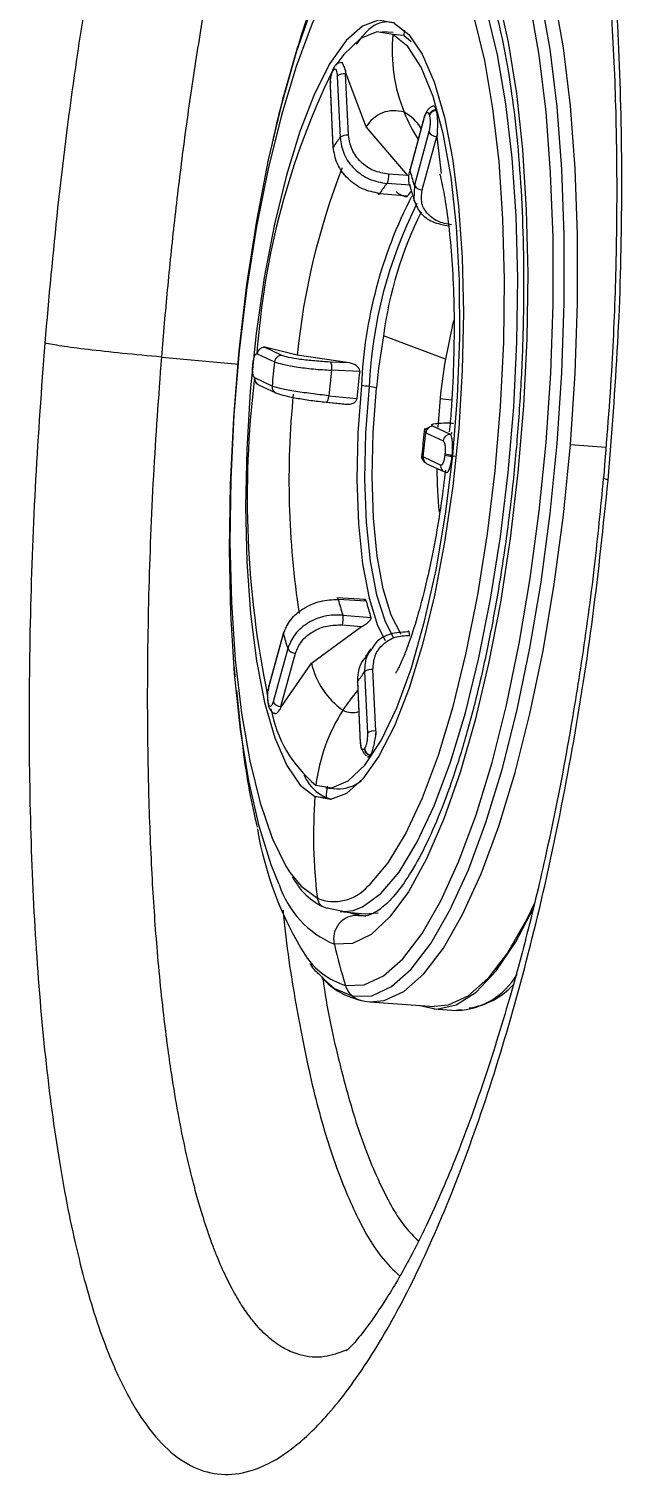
# Model space of a CAD drawing. Extents: x 939 to 1039, y 781 to 934.
# Drawn here: x 1026.799 to 1027.801, y 841.09 to 843.534 of the extents above; entities that cross this region are included whole.
import ezdxf

# ---------------------------------------------------------------- set-up
doc = ezdxf.new("R2010")
doc.units = 0
doc.header["$MEASUREMENT"] = 0
doc.layers.add('1', color=4, linetype='Continuous')

# ---------------------------------------------------------------- blocks, each defined once
blk = doc.blocks.new('Envoy')
at = {"layer": '1', "color": 3, "linetype": 'Continuous', "lineweight": 25}
for p, q in [((88.7603, 44.3541), (88.7414, 44.3552)), ((88.76, 44.351), (88.7784, 44.3494)), ((88.7784, 44.3494), (88.7906, 44.3387)), ((88.6589, 44.2899), (88.6594, 44.2907)), ((88.6611, 44.2967), (88.6606, 44.2959)), ((88.6657, 44.2803), (88.6705, 44.1763)), ((88.6807, 44.284), (88.6796, 44.2894)), ((88.6796, 44.2894), (88.68, 44.2841)), ((88.6848, 44.1801), (88.68, 44.2841)), ((88.68, 44.2841), (88.6807, 44.284)), ((88.7149, 44.1944), (88.6807, 44.284)), ((88.6538, 44.2628), (88.6586, 44.1588)), ((88.659, 44.1602), (88.6543, 44.2642)), ((88.8134, 44.2132), (88.7888, 44.1231)), ((88.7888, 44.1208), (88.8135, 44.211)), ((88.8212, 44.2148), (88.8215, 44.2136)), ((88.833, 44.2234), (88.8333, 44.2222)), ((88.7848, 44.1123), (88.7149, 44.1944)), ((88.8207, 44.1861), (88.7961, 44.0959)), ((88.8092, 44.088), (88.8338, 44.1782)), ((88.835, 44.1834), (88.8338, 44.1782)), ((88.8338, 44.1782), (88.8345, 44.1781)), ((88.8345, 44.1781), (88.835, 44.1834)), ((88.8419, 44.1155), (88.8345, 44.1781)), ((88.7848, 44.1123), (88.7523, 44.1144)), ((88.7377, 44.0817), (88.7848, 44.0776)), ((88.7896, 44.0961), (88.7497, 44.0987)), ((88.7961, 44.0959), (88.7952, 44.0715)), ((88.8485, 43.8015), (88.7439, 43.8412)), ((88.5312, 43.8126), (88.5299, 43.8108)), ((88.5305, 43.8109), (88.5599, 43.7971)), ((88.5435, 43.8218), (88.5411, 43.822)), ((88.5411, 43.822), (88.5427, 43.8218)), ((88.5721, 43.808), (88.5427, 43.8218)), ((88.5427, 43.8218), (88.5435, 43.8218)), ((88.5982, 43.8087), (88.5435, 43.8218)), ((88.6863, 43.7953), (88.5982, 43.8087)), ((88.3692, 43.8053), (88.4998, 43.793)), ((88.523, 43.7942), (88.5228, 43.7922)), ((88.5232, 43.7918), (88.5234, 43.7938)), ((88.5237, 43.7958), (88.5233, 43.7944)), ((88.6863, 43.7953), (88.654, 43.7968)), ((88.5557, 43.7561), (88.5263, 43.7699)), ((88.7038, 43.7807), (88.6561, 43.783)), ((88.5326, 43.7584), (88.562, 43.7446)), ((88.6517, 43.7398), (88.6991, 43.735)), ((88.8395, 43.7355), (88.8357, 43.6867)), ((88.6471, 43.7289), (88.6792, 43.7257)), ((88.6479, 43.729), (88.6831, 43.7254)), ((88.8569, 43.6744), (88.8275, 43.6882)), ((88.8138, 43.6796), (88.8153, 43.6774)), ((88.8153, 43.6774), (88.8447, 43.6636)), ((88.8569, 43.6744), (88.8584, 43.6731)), ((88.8577, 43.6744), (88.8569, 43.6744)), ((88.8577, 43.6744), (88.8597, 43.6784)), ((88.8584, 43.6731), (88.8577, 43.6744)), ((88.8111, 43.6364), (88.8096, 43.6387)), ((88.8478, 43.6417), (88.8476, 43.6397)), ((88.8601, 43.6396), (88.8599, 43.6376)), ((88.8611, 43.638), (88.8666, 43.6376)), ((89.06, 43.6572), (89.1194, 43.6528)), ((88.8405, 43.6226), (88.8111, 43.6364)), ((88.8174, 43.6248), (88.8468, 43.611)), ((88.852, 43.6099), (88.8503, 43.6101)), ((88.8503, 43.6101), (88.8511, 43.61)), ((89.1235, 43.597), (89.1163, 43.6002)), ((88.7132, 43.3952), (88.6653, 43.398)), ((88.7148, 43.3927), (88.6675, 43.3955)), ((88.6751, 43.3692), (88.7229, 43.365)), ((88.6222, 43.2879), (88.7068, 43.3495)), ((88.6744, 43.3524), (88.7068, 43.3495)), ((88.5749, 43.3399), (88.5502, 43.2497)), ((88.5503, 43.2474), (88.5749, 43.3376)), ((88.5821, 43.3127), (88.5575, 43.2225)), ((88.5706, 43.2146), (88.5952, 43.3048)), ((88.5714, 43.2145), (88.6222, 43.2879)), ((88.7119, 43.2733), (88.7167, 43.1693)), ((88.731, 43.1731), (88.7262, 43.2771)), ((88.7662, 43.2737), (88.7641, 43.2701)), ((88.7001, 43.2558), (88.7048, 43.1518)), ((88.7053, 43.1532), (88.7005, 43.2572)), ((88.5498, 43.2187), (88.5494, 43.2199)), ((88.5494, 43.2158), (88.5498, 43.2145)), ((88.5706, 43.2146), (88.5692, 43.2102)), ((88.5692, 43.2102), (88.5714, 43.2145)), ((88.5714, 43.2145), (88.5706, 43.2146)), ((88.7318, 43.1731), (88.731, 43.1731)), ((88.731, 43.1731), (88.7311, 43.1673)), ((88.7311, 43.1673), (88.7318, 43.1731)), ((88.7051, 43.1511), (88.7059, 43.148)), ((88.7121, 43.1436), (88.7116, 43.1428)), ((88.7219, 43.1322), (88.7213, 43.1314)), ((88.6463, 43.0771), (88.6651, 43.0754)), ((88.628, 43.0622), (88.6469, 43.0608)), ((88.6469, 43.0608), (88.6554, 43.0576)), ((88.6705, 42.8679), (88.7131, 42.8639)), ((88.7011, 42.8614), (88.6855, 42.8665)), ((88.6913, 42.866), (88.7067, 42.861)), ((88.7083, 42.8604), (88.7011, 42.8614)), ((88.7011, 42.8614), (88.7067, 42.861)), ((88.7067, 42.861), (88.7139, 42.86)), ((88.7125, 42.7165), (88.721, 42.7154)), ((88.721, 42.7154), (88.8293, 42.7073)), ((88.829, 42.7033), (88.8668, 42.7005)), ((88.8688, 42.7004), (88.8668, 42.7005)), ((88.8694, 42.702), (88.8769, 42.7016))]:
    blk.add_line(p, q, dxfattribs=at)
at = {"layer": '1', "color": 3, "linetype": 'Continuous', "lineweight": 25, "flags": 128}
for points in [[(88.6921, 42.7246), (88.7245, 42.7256), (88.7575, 42.741), (88.7908, 42.7705), (88.8239, 42.8137), (88.8562, 42.87), (88.8874, 42.9386), (88.9168, 43.0184), (88.9442, 43.1082), (88.9691, 43.2069), (88.9912, 43.3129), (89.0101, 43.4247), (89.0255, 43.5407), (89.0373, 43.6591), (89.0453, 43.7783), (89.0492, 43.8965), (89.0492, 44.0119), (89.0452, 44.123), (89.0372, 44.2281), (89.0253, 44.3256), (89.0098, 44.4141)], [(89.06, 43.6572), (89.068, 43.7772), (89.072, 43.8962), (89.0719, 44.0124), (89.0679, 44.1242), (89.0598, 44.2299), (89.0479, 44.3281), (89.0323, 44.4172), (89.0132, 44.496), (88.991, 44.5633), (88.9658, 44.6181), (88.9382, 44.6597), (88.9085, 44.6874), (88.8772, 44.7009)], [(88.6796, 42.7431), (88.7114, 42.7441), (88.7439, 42.7592), (88.7766, 42.7882), (88.8091, 42.8306), (88.8408, 42.8859), (88.8714, 42.9533), (88.9004, 43.0316), (88.9273, 43.1199), (88.9517, 43.2169), (88.9734, 43.321), (88.992, 43.4308), (89.0071, 43.5447), (89.0187, 43.661), (89.0265, 43.7781), (89.0304, 43.8942), (89.0304, 44.0076), (89.0264, 44.1167), (89.0186, 44.2199), (89.0069, 44.3157), (88.9917, 44.4027)], [(88.9375, 44.4141), (88.9548, 44.3375), (88.9687, 44.251), (88.9788, 44.1561), (88.9852, 44.0542), (88.9876, 43.9469), (88.986, 43.8359), (88.9805, 43.723), (88.9711, 43.6099), (88.958, 43.4985), (88.9414, 43.3904), (88.9215, 43.2874), (88.8987, 43.1912), (88.8734, 43.1031), (88.8459, 43.0247), (88.8166, 42.9572), (88.7861, 42.9015), (88.7547, 42.8587), (88.7231, 42.8293), (88.6916, 42.8139), (88.6609, 42.8127)], [(88.5675, 42.9139), (88.5542, 42.9466), (88.5337, 43.0121), (88.5164, 43.0887), (88.5026, 43.1751), (88.4924, 43.2701), (88.4861, 43.372), (88.4837, 43.4793), (88.4852, 43.5903), (88.4908, 43.7032), (88.5001, 43.8162), (88.5132, 43.9277), (88.5298, 44.0358), (88.5497, 44.1387), (88.5725, 44.235), (88.5978, 44.323), (88.6254, 44.4014), (88.6546, 44.469), (88.6852, 44.5246), (88.709, 44.5585)], [(88.6928, 42.8698), (88.7086, 42.8758), (88.7395, 42.8983), (88.7703, 42.9347), (88.8005, 42.9845), (88.8295, 43.0467), (88.8569, 43.1203), (88.8823, 43.2041), (88.9051, 43.2966), (88.9249, 43.3962), (88.9416, 43.5012), (88.9547, 43.6099), (88.964, 43.7203), (88.9694, 43.8306), (88.9707, 43.9388), (88.9681, 44.0433), (88.9614, 44.142), (88.9509, 44.2335), (88.9366, 44.316), (88.9189, 44.3882), (88.898, 44.4489), (88.8744, 44.4969), (88.8483, 44.5316), (88.8203, 44.5523)], [(88.7429, 44.5372), (88.7419, 44.5367), (88.7116, 44.5146), (88.6813, 44.4789), (88.6517, 44.43), (88.6232, 44.3689), (88.5962, 44.2966), (88.5714, 44.2143), (88.549, 44.1235), (88.5294, 44.0257), (88.5131, 43.9226), (88.5002, 43.8159), (88.4911, 43.7074), (88.4858, 43.5991), (88.4845, 43.4928), (88.4871, 43.3902), (88.4936, 43.2932), (88.504, 43.2034), (88.518, 43.1224), (88.5354, 43.0515), (88.5558, 42.9919), (88.5791, 42.9447), (88.5862, 42.9336)], [(88.7175, 42.9107), (88.7213, 42.9143), (88.7516, 42.95), (88.7812, 42.9989), (88.8097, 43.06), (88.8367, 43.1323), (88.8615, 43.2146), (88.8839, 43.3054), (88.9035, 43.4032), (88.9198, 43.5063), (88.9326, 43.613), (88.9418, 43.7215), (88.9471, 43.8298), (88.9484, 43.9361), (88.9458, 44.0387), (88.9393, 44.1357), (88.9289, 44.2255), (88.9149, 44.3065), (88.8975, 44.3774), (88.877, 44.437), (88.8538, 44.4842), (88.8366, 44.5089)], [(88.7618, 44.3699), (88.7355, 44.3746), (88.7082, 44.3646), (88.6807, 44.3401), (88.6535, 44.3016), (88.6272, 44.2501), (88.6025, 44.1866), (88.5798, 44.1127), (88.5596, 44.0298), (88.5425, 43.94), (88.5288, 43.8451), (88.5188, 43.7474), (88.5128, 43.649), (88.5108, 43.5521), (88.5129, 43.4588), (88.5191, 43.3713), (88.5292, 43.2915), (88.543, 43.2211), (88.5602, 43.1618), (88.5804, 43.1149), (88.6032, 43.0815), (88.628, 43.0622)], [(88.7618, 44.3699), (88.7866, 44.3506), (88.8094, 44.3172), (88.8296, 44.2703), (88.8468, 44.211), (88.8606, 44.1407), (88.8707, 44.0608), (88.8769, 43.9733), (88.879, 43.88), (88.877, 43.7831), (88.871, 43.6847), (88.861, 43.587), (88.8473, 43.4921), (88.8301, 43.4023), (88.81, 43.3194), (88.7873, 43.2455), (88.7626, 43.182), (88.7363, 43.1305), (88.7091, 43.092), (88.6816, 43.0675), (88.6543, 43.0575), (88.628, 43.0622)], [(88.7595, 44.3505), (88.7327, 44.3549), (88.7049, 44.3435), (88.6769, 44.3168), (88.6636, 44.2986)], [(88.8611, 43.638), (88.8692, 43.7382), (88.873, 43.8379), (88.8724, 43.9345), (88.8674, 44.0258), (88.8582, 44.1095), (88.845, 44.1834), (88.828, 44.2459), (88.8078, 44.2953), (88.7848, 44.3304), (88.7595, 44.3505)], [(88.6538, 44.2628), (88.6539, 44.2633), (88.6543, 44.2642)], [(88.8134, 44.2132), (88.8133, 44.2123), (88.8135, 44.211)], [(88.814, 44.2144), (88.8135, 44.2136), (88.8134, 44.2132)], [(88.659, 44.1602), (88.6586, 44.1593), (88.6586, 44.1588)], [(88.7888, 44.1208), (88.7887, 44.1221), (88.7888, 44.1231)], [(88.8622, 43.8668), (88.8605, 43.86), (88.8485, 43.8015)], [(88.5232, 43.7918), (88.5228, 43.7921), (88.5228, 43.7922)], [(88.5233, 43.7944), (88.523, 43.7943), (88.523, 43.7941), (88.5234, 43.7938)], [(88.5326, 43.7584), (88.532, 43.7587), (88.5307, 43.7596)], [(88.562, 43.7446), (88.5634, 43.7441), (88.5655, 43.7436)], [(88.7067, 43.7572), (88.7007, 43.6771), (88.6989, 43.5981), (88.7016, 43.5233), (88.7086, 43.4556), (88.7195, 43.3975), (88.7341, 43.3514), (88.7467, 43.3262)], [(88.7198, 43.7553), (88.7138, 43.6769), (88.7121, 43.5996), (88.7148, 43.5264), (88.7216, 43.4602), (88.7323, 43.4034), (88.7466, 43.3582), (88.7603, 43.3315)], [(88.7739, 43.3367), (88.7734, 43.3374), (88.7571, 43.369), (88.7435, 43.4133), (88.7334, 43.4686), (88.727, 43.5327), (88.7246, 43.6034), (88.7263, 43.6779), (88.732, 43.7534)], [(88.6298, 43.0817), (88.6566, 43.0773), (88.6844, 43.0886), (88.7124, 43.1154), (88.74, 43.157), (88.7665, 43.2123), (88.7912, 43.28), (88.8135, 43.3585), (88.8329, 43.4458), (88.8489, 43.5397), (88.8611, 43.638)], [(88.721, 42.7154), (88.745, 42.7175), (88.7783, 42.733), (88.8119, 42.7627), (88.8451, 42.8062), (88.8777, 42.8629), (88.909, 42.9319), (88.9387, 43.0122), (88.9663, 43.1027), (88.9913, 43.202), (89.0135, 43.3087), (89.0326, 43.4213), (89.0481, 43.538), (89.06, 43.6572)], [(88.8174, 43.6248), (88.8168, 43.6251), (88.8153, 43.6261)], [(88.8468, 43.611), (88.8482, 43.6105), (88.8503, 43.6101)], [(88.5749, 43.3399), (88.5747, 43.3389), (88.5749, 43.3376)], [(88.5503, 43.2474), (88.5501, 43.2487), (88.5502, 43.2497)], [(88.7001, 43.2558), (88.7001, 43.2563), (88.7005, 43.2572)], [(88.7053, 43.1532), (88.7049, 43.1523), (88.7048, 43.1518)], [(88.7048, 43.1518), (88.7049, 43.1514), (88.7052, 43.1508)], [(88.5862, 42.9336), (88.6047, 42.9106), (88.6322, 42.8903)], [(88.9998, 42.8833), (88.986, 42.8548), (88.9535, 42.7982), (88.9202, 42.7547), (88.8867, 42.725), (88.8534, 42.7095), (88.8293, 42.7073)], [(88.6487, 42.8739), (88.6782, 42.8677), (88.6928, 42.8698)], [(88.7131, 42.8639), (88.7344, 42.8656), (88.735, 42.8658)], [(88.8053, 42.7091), (88.834, 42.7031), (88.867, 42.7102), (88.9006, 42.7317), (88.9342, 42.7674), (88.9674, 42.8166), (88.9967, 42.8726)], [(88.6395, 42.7564), (88.661, 42.7379), (88.6921, 42.7246)]]:
    blk.add_lwpolyline(points, dxfattribs=at)
at = {"layer": '1', "color": 3, "linetype": 'Continuous', "lineweight": 25}
for centre, radius, start, end in [((89.0454, 44.3252), 0.287, 174.958, 201.7223), ((89.6979, 44.2481), 0.9251, 173.1837, 173.7163), ((89.8276, 43.7211), 1.3006, 154.0945, 176.0187), ((88.6684, 44.2904), 0.0095, 145.0278, 183.1973), ((88.6689, 44.2912), 0.00946, 140.0807, 183.2593), ((88.6772, 44.2658), 0.0185, 81.2366, 128.3608), ((88.762, 44.1673), 0.0544, 71.976, 150.1315), ((88.7433, 44.1528), 0.0751, 31.1812, 61.7728), ((89.0336, 44.321), 0.2744, 201.8144, 212.6199), ((88.8334, 44.2104), 0.013, 91.9649, 159.9126), ((88.8338, 44.2091), 0.013, 91.9449, 159.9326), ((88.8262, 44.0541), 0.198, 141.8673, 147.5879), ((88.6819, 44.1618), 0.0185, 81.2331, 128.3595), ((88.8339, 44.1932), 0.015, 208.2569, 269.4996), ((88.6611, 44.1591), 0.00256, 186.2086, 235.9315), ((89.791, 43.6893), 1.1988, 158.6865, 174.2847), ((88.3661, 43.9846), 0.4441, 14.5153, 17.8566), ((88.8791, 43.9944), 0.1662, 141.1327, 148.3209), ((88.9449, 43.9787), 0.1881, 144.9586, 148.2953), ((88.8093, 44.103), 0.015, 208.2674, 269.4891), ((89.4734, 43.7254), 0.7673, 152.732, 177.6248), ((89.4815, 43.722), 0.7625, 153.2845, 177.4974), ((89.3975, 43.7557), 0.6592, 153.484, 172.55), ((90.0756, 43.617), 1.3505, 170.444, 174.2034), ((88.5424, 43.8098), 0.012, 88.4366, 174.7527), ((90.3559, 43.5928), 1.8076, 173.5101, 174.8164), ((88.5718, 43.7961), 0.012, 88.4346, 174.7539), ((89.8506, 43.6328), 1.0162, 170.4438, 174.2019), ((90.1694, 43.5684), 1.6557, 173.1599, 191.7205), ((88.5377, 43.7686), 0.0114, 173.4991, 232.4778), ((90.1537, 43.608), 1.5078, 173.3353, 174.9868), ((90.1965, 43.605), 1.5031, 173.2841, 175.0363), ((88.5669, 43.7548), 0.0113, 173.1511, 244.3278), ((90.0544, 43.5962), 1.4702, 174.2817, 188.7871), ((88.5789, 42.8203), 0.9456, 81.4361, 82.2346), ((88.6005, 42.9627), 0.8016, 80.551, 81.4401), ((88.8952, 44.0768), 0.3459, 260.7418, 264.0289), ((88.8272, 43.6763), 0.012, 88.4358, 174.7536), ((87.0368, 43.8386), 1.7858, 353.4988, 354.8211), ((88.8566, 43.6625), 0.012, 88.4331, 174.7562), ((88.8631, 43.6931), 0.0557, 253.8543, 266.7202), ((88.8633, 43.6951), 0.0556, 253.8502, 266.7243), ((88.8225, 43.6351), 0.0114, 173.48, 231.1913), ((89.6495, 43.6234), 0.8155, 180.4471, 185.6704), ((88.8517, 43.6212), 0.0113, 173.1267, 244.3701), ((89.0298, 43.4864), 0.3735, 194.0884, 198.2781), ((89.0778, 43.4831), 0.3741, 193.9705, 198.3948), ((88.5794, 43.3384), 0.00474, 114.838, 162.3129), ((89.0048, 43.4489), 0.4441, 194.5153, 197.8566), ((88.5954, 43.3198), 0.015, 208.2553, 269.5012), ((88.7519, 43.3171), 0.133, 192.6805, 234.9197), ((88.5448, 43.3794), 0.1979, 321.867, 327.5883), ((88.7234, 43.2588), 0.0185, 81.2411, 128.3516), ((88.5707, 43.2296), 0.015, 208.2634, 269.4931), ((88.9251, 43.0471), 0.2972, 139.0313, 147.1455), ((88.5567, 43.2178), 0.00758, 164.1683, 195.8317), ((88.5569, 43.2166), 0.00741, 163.83, 206.7086), ((88.7658, 43.2486), 0.2153, 190.1144, 230.831), ((88.9259, 43.0464), 0.2982, 147.1277, 173.21), ((88.6921, 43.2429), 0.0385, 244.3235, 285.46), ((88.7282, 43.1548), 0.0185, 81.2335, 128.3627), ((88.7243, 43.1438), 0.0127, 184.7229, 256.7031), ((88.7248, 43.1446), 0.0128, 184.7411, 256.6985), ((89.5117, 42.9981), 0.867, 174.5834, 175.8564), ((88.6672, 43.1377), 0.0624, 268.0549, 309.5175), ((89.5088, 42.9974), 0.8831, 175.7937, 186.9632), ((89.1111, 43.1052), 0.5884, 189.5587, 211.9603), ((88.7252, 42.9657), 0.166, 198.1823, 247.2107), ((88.6604, 42.9611), 0.0762, 248.2925, 318.5934), ((88.6505, 42.8923), 0.0185, 186.1775, 264.3329), ((88.6992, 42.822), 0.0395, 87.2833, 193.6248), ((89.521, 43.007), 0.8817, 192.7313, 197.4157), ((88.7152, 42.8612), 0.1233, 213.1225, 253.2496), ((88.8625, 42.8245), 0.1242, 272.8964, 329.5347), ((88.7165, 42.7545), 0.0386, 197.2428, 230.8295), ((88.8729, 42.8262), 0.1221, 277.443, 317.9559), ((88.7152, 42.7531), 0.0367, 230.9378, 265.6971)]:
    blk.add_arc(centre, radius, start, end, dxfattribs=at)
for points, knots in [([(89.1235, 43.597), (89.1296, 43.6744), (89.1419, 43.8292), (89.148, 44.0603), (89.145, 44.2859), (89.1321, 44.5025), (89.1099, 44.7066), (89.0789, 44.8946), (89.0398, 45.0632), (88.9935, 45.2093), (88.9454, 45.32), (88.898, 45.4003), (88.853, 45.4561), (88.8063, 45.4946), (88.7583, 45.5154), (88.7096, 45.5181), (88.6608, 45.5028), (88.6123, 45.4696), (88.5594, 45.4133), (88.5029, 45.3274), (88.4443, 45.2059), (88.3897, 45.0591), (88.3395, 44.8901), (88.2944, 44.7021), (88.2546, 44.4986), (88.2206, 44.2828), (88.1921, 44.0586), (88.1784, 43.9054), (88.1716, 43.8288)], [0, 0, 0, 0, 0.041155, 0.082326, 0.123548, 0.16485, 0.206258, 0.247795, 0.289475, 0.331304, 0.37328, 0.404861, 0.436509, 0.468209, 0.499944, 0.531695, 0.563446, 0.595178, 0.626873, 0.669021, 0.711017, 0.75283, 0.794447, 0.835865, 0.877096, 0.918168, 0.959122, 1, 1, 1, 1]), ([(88.3692, 43.8053), (88.3724, 43.8433), (88.3789, 43.9206), (88.3911, 44.0373), (88.4054, 44.1561), (88.4222, 44.2761), (88.4375, 44.3719), (88.4504, 44.4447), (88.4599, 44.496), (88.4705, 44.5491), (88.482, 44.6038), (88.4922, 44.6489), (88.5009, 44.6855), (88.508, 44.7143), (88.5161, 44.7457), (88.5259, 44.7824), (88.5363, 44.8192), (88.546, 44.8518), (88.5521, 44.8713), (88.5553, 44.8814), (88.5566, 44.8853), (88.5674, 44.9188), (88.5871, 44.9751), (88.6166, 45.0478), (88.6464, 45.1104), (88.6771, 45.1644), (88.7122, 45.2148), (88.7511, 45.2566), (88.7939, 45.2858), (88.8362, 45.2989), (88.8735, 45.296), (88.9001, 45.2874), (88.9126, 45.2792), (88.9161, 45.2769)], [0, 0, 0, 0, 0.043565, 0.088643, 0.135244, 0.183375, 0.233049, 0.253985, 0.276182, 0.299644, 0.324372, 0.350368, 0.362744, 0.37669, 0.392207, 0.409297, 0.432321, 0.449853, 0.461885, 0.464672, 0.466847, 0.468411, 0.521278, 0.566985, 0.612455, 0.660915, 0.706482, 0.767931, 0.828337, 0.887686, 0.945964, 0.985211, 1, 1, 1, 1]), ([(88.9135, 45.279), (88.9133, 45.2791), (88.9121, 45.2798), (88.9157, 45.2766), (88.923, 45.2678), (88.9354, 45.2506), (88.9543, 45.2193), (88.983, 45.1594), (89.0149, 45.0739), (89.0466, 44.9634), (89.0745, 44.8378), (89.0987, 44.6953), (89.1182, 44.534), (89.1293, 44.3898), (89.1348, 44.273), (89.1374, 44.1824), (89.1384, 44.0769), (89.1367, 43.9455), (89.1304, 43.7829), (89.1208, 43.6644), (89.1156, 43.6003)], [0, 0, 0, 0, 0.007576, 0.0437, 0.073153, 0.101557, 0.158827, 0.217778, 0.298147, 0.373724, 0.444859, 0.521505, 0.601378, 0.681138, 0.719131, 0.75584, 0.798685, 0.853658, 0.920756, 1, 1, 1, 1]), ([(88.8378, 44.56), (88.8398, 44.5595), (88.8454, 44.558), (88.8584, 44.5499), (88.8772, 44.5287), (88.8969, 44.4946), (88.9157, 44.4496), (88.933, 44.3936), (88.9483, 44.3272), (88.961, 44.2513), (88.9708, 44.1671), (88.9775, 44.0761), (88.9809, 43.9795), (88.9809, 43.879), (88.9774, 43.776), (88.9706, 43.6719), (88.9605, 43.5685), (88.9473, 43.4671), (88.9311, 43.3693), (88.9122, 43.2766), (88.891, 43.1903), (88.8678, 43.1117), (88.8431, 43.0421), (88.8174, 42.9827), (88.7914, 42.9345), (88.7661, 42.8982), (88.7429, 42.8743), (88.7237, 42.8624), (88.7139, 42.86), (88.7094, 42.8605), (88.7083, 42.8606)], [0, 0, 0, 0, 0.019701, 0.054511, 0.091941, 0.127707, 0.16367, 0.200264, 0.23741, 0.274952, 0.312764, 0.350755, 0.388866, 0.427054, 0.465292, 0.503557, 0.541831, 0.580094, 0.618328, 0.656511, 0.694617, 0.732608, 0.770429, 0.808, 0.845201, 0.881872, 0.917868, 0.953375, 0.989348, 1, 1, 1, 1]), ([(88.6369, 44.4381), (88.6344, 44.432), (88.6156, 44.3863), (88.589, 44.2965), (88.5646, 44.21), (88.5552, 44.1634), (88.5548, 44.1615)], [0, 0, 0, 0, 0.069325, 0.526837, 0.981156, 1, 1, 1, 1]), ([(88.7626, 44.3702), (88.7571, 44.3711), (88.74, 44.3741), (88.7178, 44.3611), (88.7019, 44.3394), (88.6979, 44.3339)], [0, 0, 0, 0, 0.263644, 0.814662, 1, 1, 1, 1]), ([(88.6753, 44.3025), (88.6741, 44.3028), (88.6718, 44.3033), (88.6681, 44.3025), (88.6646, 44.3006), (88.6626, 44.2984), (88.6616, 44.2973)], [0, 0, 0, 0, 0.25078, 0.503362, 0.754239, 1, 1, 1, 1]), ([(88.6796, 44.2894), (88.6788, 44.2921), (88.6772, 44.2977), (88.6753, 44.3004), (88.6743, 44.3018)], [0, 0, 0, 0, 0.493816, 1, 1, 1, 1]), ([(88.6543, 44.2642), (88.6542, 44.267), (88.6542, 44.2726), (88.6554, 44.2806), (88.657, 44.2866), (88.6582, 44.2888), (88.6589, 44.2899)], [0, 0, 0, 0, 0.279487, 0.558994, 0.779416, 1, 1, 1, 1]), ([(88.6595, 44.2939), (88.6595, 44.2938), (88.659, 44.2929), (88.6576, 44.289), (88.6562, 44.2848), (88.6557, 44.2814), (88.6557, 44.2813)], [0, 0, 0, 0, 0.017777, 0.348338, 0.990255, 1, 1, 1, 1]), ([(88.6594, 44.2907), (88.6602, 44.2915), (88.6619, 44.2931), (88.6639, 44.2907), (88.6652, 44.2863), (88.6655, 44.2823), (88.6657, 44.2803)], [0, 0, 0, 0, 0.279653, 0.559251, 0.779592, 1, 1, 1, 1]), ([(88.6544, 44.2719), (88.6544, 44.2718), (88.6542, 44.27), (88.6541, 44.2671), (88.6541, 44.2646), (88.6541, 44.2636)], [0, 0, 0, 0, 0.030334, 0.619075, 1, 1, 1, 1]), ([(88.8298, 44.2296), (88.8283, 44.2293), (88.8253, 44.2288), (88.8207, 44.2254), (88.8167, 44.2206), (88.8149, 44.2165), (88.814, 44.2144)], [0, 0, 0, 0, 0.258058, 0.513707, 0.76208, 1, 1, 1, 1]), ([(88.833, 44.2234), (88.8323, 44.2253), (88.8309, 44.2291), (88.8291, 44.2294), (88.8282, 44.2296)], [0, 0, 0, 0, 0.494299, 1, 1, 1, 1]), ([(88.8135, 44.211), (88.8142, 44.2131), (88.8156, 44.2172), (88.8179, 44.2192), (88.8198, 44.2184), (88.8207, 44.216), (88.8212, 44.2148)], [0, 0, 0, 0, 0.27951, 0.559009, 0.779429, 1, 1, 1, 1]), ([(88.8215, 44.2136), (88.822, 44.2116), (88.8228, 44.2075), (88.8228, 44.1994), (88.822, 44.192), (88.8211, 44.1881), (88.8207, 44.1861)], [0, 0, 0, 0, 0.279663, 0.559233, 0.779595, 1, 1, 1, 1]), ([(88.835, 44.1834), (88.8352, 44.1867), (88.8356, 44.1935), (88.8356, 44.2046), (88.835, 44.2148), (88.8339, 44.2197), (88.8333, 44.2222)], [0, 0, 0, 0, 0.246605, 0.499391, 0.752595, 1, 1, 1, 1]), ([(88.6705, 44.1763), (88.672, 44.1667), (88.6752, 44.1476), (88.6937, 44.1224), (88.7196, 44.1039), (88.7397, 44.1004), (88.7497, 44.0987)], [0, 0, 0, 0, 0.25003, 0.500042, 0.75003, 1, 1, 1, 1]), ([(88.7523, 44.1144), (88.7438, 44.1159), (88.7267, 44.1188), (88.7047, 44.1344), (88.6888, 44.1558), (88.6861, 44.172), (88.6848, 44.1801)], [0, 0, 0, 0, 0.249799, 0.500222, 0.750496, 1, 1, 1, 1]), ([(88.7377, 44.0817), (88.7278, 44.0836), (88.7081, 44.0876), (88.6824, 44.1063), (88.6638, 44.1315), (88.6606, 44.1506), (88.659, 44.1602)], [0, 0, 0, 0, 0.249986, 0.499976, 0.749972, 1, 1, 1, 1]), ([(88.7523, 44.1144), (88.7524, 44.1136), (88.7524, 44.1122), (88.7522, 44.109), (88.7518, 44.1051), (88.751, 44.1017), (88.7503, 44.0997), (88.7499, 44.099), (88.7497, 44.0987)], [0, 0, 0, 0, 0.124721, 0.249349, 0.500021, 0.750675, 0.875313, 1, 1, 1, 1]), ([(88.7903, 44.0919), (88.7894, 44.0934), (88.7847, 44.1019), (88.787, 44.1122), (88.7888, 44.1208)], [0, 0, 0, 0, 0.170121, 1, 1, 1, 1]), ([(88.8388, 44.1151), (88.8405, 44.1081), (88.8447, 44.091), (88.8512, 44.0518), (88.8574, 43.9996), (88.8617, 43.9374), (88.8637, 43.8676), (88.8626, 43.7924), (88.8598, 43.7285), (88.8562, 43.6907), (88.8551, 43.6788)], [0, 0, 0, 0, 0.084812, 0.210043, 0.344013, 0.484874, 0.630756, 0.780029, 0.931354, 1, 1, 1, 1]), ([(88.7342, 44.0829), (88.7344, 44.0823), (88.7349, 44.0811), (88.7358, 44.0804), (88.7367, 44.0805), (88.7374, 44.0813), (88.7377, 44.0817)], [0, 0, 0, 0, 0.2594667, 0.5189288, 0.7683904, 1, 1, 1, 1]), ([(88.7654, 44.0849), (88.7675, 44.0833), (88.7713, 44.0802), (88.7765, 44.0778), (88.7801, 44.0767), (88.7823, 44.0764), (88.784, 44.0766), (88.7846, 44.0773), (88.7848, 44.0776)], [0, 0, 0, 0, 0.2982709, 0.575124, 0.7015241, 0.8093983, 0.9057531, 1, 1, 1, 1]), ([(88.7887, 44.0934), (88.7907, 44.0871), (88.7933, 44.079), (88.7957, 44.0695), (88.7963, 44.0674)], [0, 0, 0, 0, 0.778909, 1, 1, 1, 1]), ([(88.8591, 44.0287), (88.8509, 44.0303), (88.8344, 44.0335), (88.8164, 44.0478), (88.8063, 44.0668), (88.8082, 44.0809), (88.8092, 44.088)], [0, 0, 0, 0, 0.249821, 0.500226, 0.750495, 1, 1, 1, 1]), ([(88.7952, 44.0715), (88.7981, 44.0639), (88.8039, 44.0488), (88.8258, 44.0325), (88.8451, 44.0287), (88.8547, 44.0268)], [0, 0, 0, 0, 0.333351, 0.666694, 1, 1, 1, 1]), ([(88.1716, 43.8288), (88.1659, 43.7519), (88.1547, 43.5981), (88.1462, 43.3687), (88.1441, 43.1446), (88.1492, 42.9294), (88.1614, 42.7264), (88.1809, 42.539), (88.2078, 42.3708), (88.242, 42.2247), (88.2799, 42.114), (88.3193, 42.0335), (88.3583, 41.9775), (88.4006, 41.9387), (88.4457, 41.9175), (88.4934, 41.9142), (88.5431, 41.9288), (88.5942, 41.9612), (88.6519, 42.0164), (88.7158, 42.1009), (88.7846, 42.2209), (88.8508, 42.3661), (88.9131, 42.5339), (88.9703, 42.7212), (89.021, 42.9245), (89.0641, 43.1406), (89.0996, 43.3658), (89.1155, 43.52), (89.1235, 43.597)], [0, 0, 0, 0, 0.040861, 0.081756, 0.122735, 0.163839, 0.205106, 0.24656, 0.288211, 0.330056, 0.372078, 0.4037, 0.435383, 0.467108, 0.498859, 0.530616, 0.562361, 0.594071, 0.625732, 0.667835, 0.709808, 0.751639, 0.793322, 0.834864, 0.87628, 0.917591, 0.958821, 1, 1, 1, 1]), ([(88.3692, 43.8053), (88.3466, 43.8073), (88.3014, 43.8115), (88.2433, 43.8179), (88.1966, 43.824), (88.1799, 43.8272), (88.1716, 43.8288)], [0, 0, 0, 0, 0.2500021, 0.500003, 0.7500021, 1, 1, 1, 1]), ([(88.5234, 43.7938), (88.5238, 43.7967), (88.5245, 43.8023), (88.5266, 43.8081), (88.5286, 43.8111), (88.5299, 43.811), (88.5305, 43.8109)], [0, 0, 0, 0, 0.279674, 0.559256, 0.779606, 1, 1, 1, 1]), ([(88.6807, 42.1262), (88.6686, 42.1218), (88.6417, 42.1121), (88.6073, 42.1157), (88.5765, 42.128), (88.551, 42.1457), (88.529, 42.1681), (88.5101, 42.1931), (88.4939, 42.219), (88.4779, 42.2497), (88.4648, 42.2793), (88.4544, 42.3062), (88.4462, 42.3292), (88.4378, 42.3553), (88.4291, 42.3847), (88.4203, 42.4178), (88.4087, 42.4669), (88.3965, 42.5274), (88.3858, 42.5928), (88.3801, 42.6335), (88.3774, 42.654), (88.3766, 42.6605), (88.376, 42.6657), (88.3705, 42.7102), (88.3618, 42.7933), (88.3527, 42.9254), (88.3472, 43.0604), (88.3447, 43.2202), (88.3468, 43.4009), (88.3545, 43.6033), (88.3643, 43.7383), (88.3692, 43.8053)], [0, 0, 0, 0, 0.047169, 0.10411, 0.141119, 0.179009, 0.217773, 0.244445, 0.272247, 0.301174, 0.331225, 0.346804, 0.363688, 0.381874, 0.401359, 0.422143, 0.444224, 0.489195, 0.522895, 0.545351, 0.549209, 0.552367, 0.554822, 0.556577, 0.615887, 0.668211, 0.725215, 0.779214, 0.853791, 0.927374, 1, 1, 1, 1]), ([(88.5263, 43.7699), (88.5256, 43.7707), (88.5241, 43.7721), (88.523, 43.7781), (88.5227, 43.785), (88.523, 43.7896), (88.5232, 43.7918)], [0, 0, 0, 0, 0.279492, 0.5590031, 0.7794183, 1, 1, 1, 1]), ([(88.5231, 43.7924), (88.523, 43.7907), (88.5229, 43.789), (88.5229, 43.7872), (88.5229, 43.7872)], [0, 0, 0, 0, 0.985992, 1, 1, 1, 1]), ([(88.5599, 43.7971), (88.5637, 43.7958), (88.5713, 43.7931), (88.5956, 43.7886), (88.6254, 43.7848), (88.6459, 43.7836), (88.6561, 43.783)], [0, 0, 0, 0, 0.250032, 0.500036, 0.750017, 1, 1, 1, 1]), ([(88.654, 43.7968), (88.6453, 43.7973), (88.6279, 43.7984), (88.6025, 43.8013), (88.5819, 43.8047), (88.5754, 43.8069), (88.5721, 43.808)], [0, 0, 0, 0, 0.2498029, 0.5002182, 0.7504874, 1, 1, 1, 1]), ([(88.654, 43.7968), (88.6542, 43.7966), (88.6546, 43.7963), (88.6553, 43.7949), (88.6559, 43.7921), (88.6563, 43.7885), (88.6563, 43.7854), (88.6562, 43.7838), (88.6561, 43.783)], [0, 0, 0, 0, 0.124687, 0.249352, 0.49998, 0.750667, 0.875279, 1, 1, 1, 1]), ([(88.7038, 43.7807), (88.7038, 43.7815), (88.7038, 43.7832), (88.7029, 43.7856), (88.7013, 43.7879), (88.6981, 43.7909), (88.6931, 43.7939), (88.6887, 43.7948), (88.6863, 43.7953)], [0, 0, 0, 0, 0.094225, 0.190489, 0.29828, 0.42453, 0.70159, 1, 1, 1, 1]), ([(88.5253, 43.7692), (88.5258, 43.7674), (88.5267, 43.7641), (88.5283, 43.7615), (88.5293, 43.7607), (88.5297, 43.7605)], [0, 0, 0, 0, 0.444225, 0.810203, 1, 1, 1, 1]), ([(88.6517, 43.7398), (88.6415, 43.741), (88.6211, 43.7434), (88.5914, 43.7477), (88.5672, 43.7521), (88.5595, 43.7548), (88.5557, 43.7561)], [0, 0, 0, 0, 0.2499833, 0.4999734, 0.7499723, 1, 1, 1, 1]), ([(88.5655, 43.7436), (88.5688, 43.7425), (88.5753, 43.7401), (88.5959, 43.7359), (88.6211, 43.7319), (88.6384, 43.7299), (88.6471, 43.7289)], [0, 0, 0, 0, 0.249778, 0.500157, 0.750453, 1, 1, 1, 1]), ([(88.6488, 43.7298), (88.6491, 43.7303), (88.6498, 43.7314), (88.6506, 43.7339), (88.6513, 43.7367), (88.6516, 43.7388), (88.6517, 43.7398)], [0, 0, 0, 0, 0.259408, 0.51894, 0.76844, 1, 1, 1, 1]), ([(88.6471, 43.7289), (88.6473, 43.7289), (88.6479, 43.7288), (88.6485, 43.7294), (88.6488, 43.7298)], [0, 0, 0, 0, 0.481512, 1, 1, 1, 1]), ([(88.6792, 43.7257), (88.6816, 43.7254), (88.6861, 43.725), (88.6916, 43.7266), (88.6952, 43.7286), (88.6973, 43.7304), (88.6987, 43.7326), (88.6989, 43.7342), (88.6991, 43.735)], [0, 0, 0, 0, 0.298274, 0.57514, 0.70153, 0.809429, 0.905747, 1, 1, 1, 1]), ([(88.8275, 43.6882), (88.8262, 43.6892), (88.8236, 43.6913), (88.8329, 43.6933), (88.8466, 43.6941), (88.8584, 43.6938), (88.8622, 43.6936)], [0, 0, 0, 0, 0.287827, 0.576336, 0.864764, 1, 1, 1, 1]), ([(88.813, 43.6842), (88.8117, 43.6712), (88.8102, 43.6545), (88.8083, 43.638), (88.8079, 43.6344)], [0, 0, 0, 0, 0.779463, 1, 1, 1, 1]), ([(88.8193, 43.6851), (88.819, 43.6851), (88.8143, 43.6836), (88.8135, 43.6817), (88.8127, 43.6799)], [0, 0, 0, 0, 0.0549773, 1, 1, 1, 1]), ([(88.8447, 43.6636), (88.8454, 43.6628), (88.8468, 43.6614), (88.848, 43.6554), (88.8483, 43.6485), (88.848, 43.6439), (88.8478, 43.6417)], [0, 0, 0, 0, 0.279476, 0.559, 0.779417, 1, 1, 1, 1]), ([(88.8601, 43.6396), (88.8604, 43.6431), (88.8609, 43.6504), (88.8606, 43.6605), (88.8597, 43.6687), (88.8589, 43.6717), (88.8584, 43.6731)], [0, 0, 0, 0, 0.247551, 0.500908, 0.753651, 1, 1, 1, 1]), ([(88.8086, 43.6392), (88.8085, 43.6381), (88.8082, 43.6358), (88.8094, 43.6321), (88.8118, 43.6288), (88.8142, 43.627), (88.8153, 43.6262)], [0, 0, 0, 0, 0.257081, 0.516099, 0.774457, 1, 1, 1, 1]), ([(88.8476, 43.6397), (88.8472, 43.6368), (88.8464, 43.6312), (88.8444, 43.6254), (88.8423, 43.6224), (88.8411, 43.6225), (88.8405, 43.6226)], [0, 0, 0, 0, 0.27965, 0.559219, 0.779559, 1, 1, 1, 1]), ([(88.852, 43.6099), (88.8526, 43.6106), (88.8539, 43.6119), (88.8563, 43.6183), (88.8586, 43.627), (88.8595, 43.6341), (88.8599, 43.6376)], [0, 0, 0, 0, 0.246581, 0.499349, 0.752619, 1, 1, 1, 1]), ([(88.8486, 43.614), (88.8464, 43.5956), (88.8411, 43.5515), (88.8298, 43.4864), (88.816, 43.4209), (88.8011, 43.3647), (88.7869, 43.3211), (88.7753, 43.2919), (88.7679, 43.2767), (88.7664, 43.2741), (88.7662, 43.2737)], [0, 0, 0, 0, 0.116905, 0.278308, 0.43707, 0.591747, 0.740576, 0.86565, 0.980777, 1, 1, 1, 1]), ([(89.1153, 43.6005), (89.1105, 43.5505), (89.1004, 43.4454), (89.0795, 43.2933), (89.0528, 43.1309), (89.022, 42.9771), (88.9894, 42.8396), (88.9618, 42.7373), (88.938, 42.6571), (88.9156, 42.5873), (88.8842, 42.4971), (88.8414, 42.389), (88.8002, 42.303), (88.7693, 42.247), (88.7477, 42.2113), (88.7264, 42.1794), (88.7054, 42.1513), (88.6878, 42.1307), (88.6831, 42.127), (88.6806, 42.1251)], [0, 0, 0, 0, 0.063166, 0.132969, 0.195862, 0.277224, 0.343025, 0.393218, 0.431676, 0.470209, 0.50961, 0.591128, 0.681118, 0.71343, 0.748709, 0.794792, 0.852301, 0.920833, 1, 1, 1, 1]), ([(88.5749, 43.3376), (88.5783, 43.3457), (88.5851, 43.362), (88.6082, 43.3814), (88.6372, 43.3942), (88.6574, 43.3951), (88.6675, 43.3955)], [0, 0, 0, 0, 0.250022, 0.500026, 0.750021, 1, 1, 1, 1]), ([(88.6655, 43.3978), (88.6658, 43.3978), (88.6664, 43.3978), (88.667, 43.3968), (88.6673, 43.3959), (88.6675, 43.3955)], [0, 0, 0, 0, 0.395597, 0.697642, 1, 1, 1, 1]), ([(88.7148, 43.3927), (88.7146, 43.3932), (88.7142, 43.3942), (88.7128, 43.3952), (88.7115, 43.3954), (88.7109, 43.3955)], [0, 0, 0, 0, 0.336337, 0.68008, 1, 1, 1, 1]), ([(88.6751, 43.3692), (88.6649, 43.3692), (88.6444, 43.3691), (88.6154, 43.3566), (88.5923, 43.3372), (88.5855, 43.3209), (88.5821, 43.3127)], [0, 0, 0, 0, 0.249976, 0.499972, 0.749977, 1, 1, 1, 1]), ([(88.6755, 43.3581), (88.6756, 43.3592), (88.6758, 43.3614), (88.6758, 43.3646), (88.6756, 43.3673), (88.6753, 43.3686), (88.6751, 43.3692)], [0, 0, 0, 0, 0.259423, 0.518937, 0.768429, 1, 1, 1, 1]), ([(88.5952, 43.3048), (88.5981, 43.3117), (88.6039, 43.3255), (88.6236, 43.3418), (88.6484, 43.3523), (88.6657, 43.3524), (88.6744, 43.3524)], [0, 0, 0, 0, 0.2497743, 0.5001286, 0.7504411, 1, 1, 1, 1]), ([(88.6744, 43.3524), (88.6746, 43.3532), (88.6751, 43.355), (88.6753, 43.357), (88.6755, 43.3581)], [0, 0, 0, 0, 0.481431, 1, 1, 1, 1]), ([(88.7068, 43.3495), (88.709, 43.3507), (88.7134, 43.3531), (88.7181, 43.3569), (88.7209, 43.3598), (88.7224, 43.3617), (88.7231, 43.3636), (88.7229, 43.3645), (88.7229, 43.365)], [0, 0, 0, 0, 0.298405, 0.575461, 0.701701, 0.809489, 0.905792, 1, 1, 1, 1]), ([(88.7845, 43.3406), (88.7747, 43.34), (88.755, 43.3389), (88.7328, 43.3268), (88.7255, 43.3145), (88.7229, 43.31)], [0, 0, 0, 0, 0.387774, 0.775566, 1, 1, 1, 1]), ([(88.7262, 43.2771), (88.7268, 43.2851), (88.728, 43.3011), (88.7421, 43.3205), (88.7628, 43.3334), (88.7797, 43.3342), (88.7882, 43.3346)], [0, 0, 0, 0, 0.249777, 0.500136, 0.750439, 1, 1, 1, 1]), ([(88.7875, 43.3394), (88.7873, 43.34), (88.7869, 43.3412), (88.7861, 43.3419), (88.7853, 43.3417), (88.7848, 43.3409), (88.7845, 43.3406)], [0, 0, 0, 0, 0.259442, 0.518972, 0.768459, 1, 1, 1, 1]), ([(88.7882, 43.3346), (88.7881, 43.3355), (88.788, 43.3373), (88.7877, 43.3387), (88.7875, 43.3394)], [0, 0, 0, 0, 0.481471, 1, 1, 1, 1]), ([(88.7005, 43.2572), (88.7009, 43.2668), (88.7016, 43.2828), (88.7113, 43.2945), (88.7152, 43.2993)], [0, 0, 0, 0, 0.6007665, 1, 1, 1, 1]), ([(88.7229, 43.31), (88.7205, 43.3069), (88.7125, 43.2967), (88.7122, 43.283), (88.7119, 43.2733)], [0, 0, 0, 0, 0.296391, 1, 1, 1, 1]), ([(88.7223, 43.3118), (88.7198, 43.308), (88.7166, 43.3032), (88.7141, 43.3001), (88.7136, 43.2994)], [0, 0, 0, 0, 0.779637, 1, 1, 1, 1]), ([(88.4916, 43.2804), (88.4917, 43.2794), (88.492, 43.274), (88.4926, 43.2689), (88.4932, 43.2646)], [0, 0, 0, 0, 0.173681, 1, 1, 1, 1]), ([(88.5494, 43.2199), (88.549, 43.2219), (88.5482, 43.226), (88.5482, 43.2341), (88.5489, 43.2416), (88.5498, 43.2454), (88.5503, 43.2474)], [0, 0, 0, 0, 0.279658, 0.559223, 0.779569, 1, 1, 1, 1]), ([(88.5503, 43.2488), (88.5502, 43.2481), (88.5497, 43.246), (88.5492, 43.2432), (88.549, 43.2412), (88.549, 43.2408)], [0, 0, 0, 0, 0.290717, 0.865022, 1, 1, 1, 1]), ([(88.4956, 43.2417), (88.4986, 43.2125), (88.5061, 43.1382), (88.5177, 43.0619), (88.5295, 43.0153), (88.5307, 43.0108)], [0, 0, 0, 0, 0.369951, 0.939203, 1, 1, 1, 1]), ([(88.5485, 43.226), (88.5485, 43.2248), (88.5485, 43.2219), (88.5489, 43.2189), (88.5493, 43.2174), (88.5494, 43.217)], [0, 0, 0, 0, 0.353837, 0.83688, 1, 1, 1, 1]), ([(88.5575, 43.2225), (88.5568, 43.2204), (88.5554, 43.2163), (88.5531, 43.2143), (88.5511, 43.2151), (88.5502, 43.2175), (88.5498, 43.2187)], [0, 0, 0, 0, 0.27948, 0.558999, 0.779398, 1, 1, 1, 1]), ([(88.5503, 43.2133), (88.551, 43.2117), (88.5525, 43.2084), (88.5559, 43.2049), (88.5591, 43.2029), (88.5611, 43.2026), (88.5618, 43.2026)], [0, 0, 0, 0, 0.274718, 0.557921, 0.845342, 1, 1, 1, 1]), ([(88.5594, 43.2037), (88.5602, 43.2031), (88.562, 43.2018), (88.5654, 43.2041), (88.5679, 43.2082), (88.5692, 43.2102)], [0, 0, 0, 0, 0.29504, 0.652139, 1, 1, 1, 1]), ([(88.7116, 43.1428), (88.7107, 43.142), (88.7091, 43.1404), (88.7071, 43.1428), (88.7058, 43.1472), (88.7055, 43.1512), (88.7053, 43.1532)], [0, 0, 0, 0, 0.279663, 0.559237, 0.779583, 1, 1, 1, 1]), ([(88.7167, 43.1693), (88.7167, 43.1665), (88.7168, 43.1609), (88.7156, 43.1529), (88.714, 43.1469), (88.7127, 43.1447), (88.7121, 43.1436)], [0, 0, 0, 0, 0.2794779, 0.5589905, 0.7794274, 1, 1, 1, 1]), ([(88.7219, 43.1322), (88.7229, 43.134), (88.7248, 43.1375), (88.7274, 43.1464), (88.7296, 43.1568), (88.7306, 43.1638), (88.7311, 43.1673)], [0, 0, 0, 0, 0.247568, 0.500838, 0.753647, 1, 1, 1, 1]), ([(88.7062, 43.1465), (88.7064, 43.1456), (88.7069, 43.1428), (88.7082, 43.1405), (88.709, 43.139)], [0, 0, 0, 0, 0.315317, 1, 1, 1, 1]), ([(88.709, 43.139), (88.7093, 43.1384), (88.7105, 43.1356), (88.7127, 43.1328), (88.7147, 43.1316), (88.7152, 43.1313)], [0, 0, 0, 0, 0.155903, 0.792075, 1, 1, 1, 1]), ([(88.7162, 43.1301), (88.7169, 43.1295), (88.7184, 43.1282), (88.7203, 43.1303), (88.7213, 43.1314)], [0, 0, 0, 0, 0.469232, 1, 1, 1, 1]), ([(88.6096, 43.0985), (88.6113, 43.0952), (88.6224, 43.0739), (88.6357, 43.0668), (88.6469, 43.0608)], [0, 0, 0, 0, 0.152922, 1, 1, 1, 1]), ([(88.5895, 42.9266), (88.5937, 42.9201), (88.6063, 42.9003), (88.6246, 42.885), (88.6392, 42.8774), (88.6427, 42.8756)], [0, 0, 0, 0, 0.270461, 0.827424, 1, 1, 1, 1]), ([(88.5742, 42.8703), (88.5744, 42.8688), (88.5794, 42.8112), (88.5954, 42.7101), (88.6226, 42.5714), (88.6563, 42.4531), (88.6953, 42.3566), (88.7338, 42.2876), (88.7607, 42.2619), (88.7715, 42.2515)], [0, 0, 0, 0, 0.004762, 0.179993, 0.355223, 0.530452, 0.705682, 0.880912, 1, 1, 1, 1]), ([(88.6193, 42.78), (88.6196, 42.7794), (88.6247, 42.7711), (88.631, 42.7656), (88.6369, 42.7606)], [0, 0, 0, 0, 0.071435, 1, 1, 1, 1]), ([(88.6369, 42.7606), (88.6414, 42.7554), (88.6548, 42.7401), (88.6789, 42.7252), (88.6996, 42.7195), (88.7082, 42.7171)], [0, 0, 0, 0, 0.22777, 0.678079, 1, 1, 1, 1]), ([(88.6413, 42.7558), (88.6418, 42.7523), (88.6491, 42.6992), (88.6689, 42.6111), (88.7007, 42.4955), (88.7385, 42.4032), (88.7726, 42.3408), (88.7952, 42.3187), (88.8025, 42.3116)], [0, 0, 0, 0, 0.015734, 0.235733, 0.455732, 0.675732, 0.895731, 1, 1, 1, 1])]:
    blk.add_open_spline(points, degree=3, knots=knots, dxfattribs=at)

msp = doc.modelspace()

# ---------------------------------------------------------------- block references
at = {"layer": '1'}
msp.add_blockref('Envoy', (938.6538, 799.1744), dxfattribs=at)

doc.saveas('drawing.dxf')
